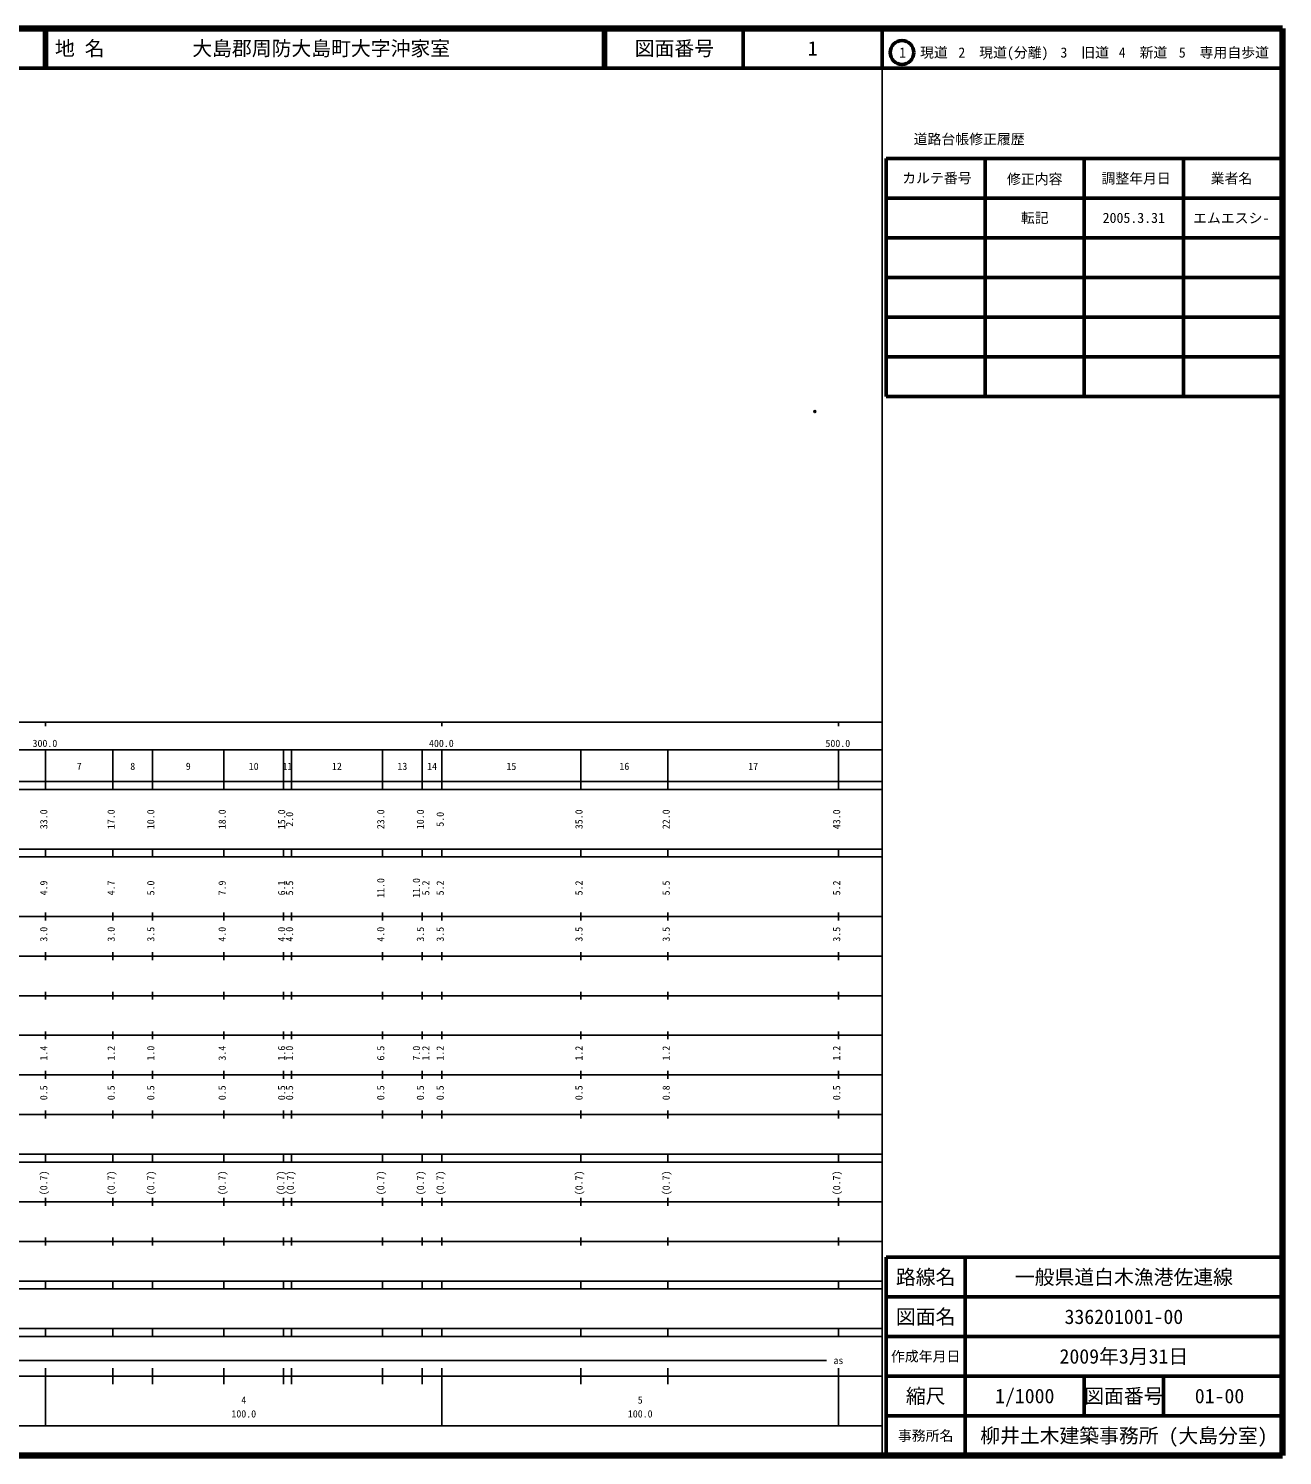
# Model space of a CAD drawing. Units: millimetres on the paper. Extents: x 40 to 680, y 20 to 380.
# Drawn here: x 363.7 to 680, y 20 to 380 of the extents above; entities that cross this region are included whole.
import ezdxf
from ezdxf.enums import TextEntityAlignment as Align

# ---------------------------------------------------------------- set-up
doc = ezdxf.new("R2010")
doc.units = ezdxf.units.MM
doc.header["$PDMODE"] = 32
doc.header["$PDSIZE"] = 0.5
doc.layers.add('M-OTRS', color=6, linetype='Continuous')
doc.layers.add('M-TTL-TXT', color=7, linetype='Continuous')
for name, color, linetype, lineweight in [('M-TTL', 2, 'Continuous', 140), ('M-TTL-BAND', 7, 'Continuous', 25), ('M-TTL-FRAM', 2, 'Continuous', 50), ('M-TTL-LINE', 7, 'Continuous', 50)]:
    doc.layers.add(name, color=color, linetype=linetype, lineweight=lineweight)
doc.styles.add('ＭＳ ゴシック', font='')
doc.styles.get('ＭＳ ゴシック').set_extended_font_data('MS Gothic')

msp = doc.modelspace()

# ---------------------------------------------------------------- linework, layer by layer
at = {"layer": 'M-OTRS'}
msp.add_point((562.04, 283.367), dxfattribs=at)
at = {"layer": 'M-TTL'}
for p, q in [((680, 380), (40, 380)), ((680, 20), (680, 380)), ((40, 20), (680, 20))]:
    msp.add_line(p, q, dxfattribs=at)
at = {"layer": 'M-TTL-BAND'}
for p, q in [((579, 20), (579, 370)), ((40, 205), (579, 205)), ((368, 205), (368, 204)), ((468, 205), (468, 204)), ((568, 205), (568, 204)), ((68, 198), (579, 198)), ((368, 188), (368, 198)), ((385, 188), (385, 198)), ((395, 188), (395, 198)), ((413, 188), (413, 198)), ((428, 188), (428, 198)), ((430, 188), (430, 198)), ((453, 188), (453, 198)), ((463, 188), (463, 198)), ((468, 188), (468, 198)), ((503, 188), (503, 198)), ((525, 188), (525, 198)), ((568, 188), (568, 198)), ((40, 190), (579, 190)), ((40, 188), (579, 188)), ((40, 173), (579, 173)), ((368, 171), (368, 173)), ((385, 171), (385, 173)), ((395, 171), (395, 173)), ((413, 171), (413, 173)), ((428, 171), (428, 173)), ((430, 171), (430, 173)), ((453, 171), (453, 173)), ((463, 171), (463, 173)), ((468, 171), (468, 173)), ((503, 171), (503, 173)), ((525, 171), (525, 173)), ((568, 171), (568, 173)), ((40, 171), (579, 171)), ((40, 156), (579, 156)), ((368, 155), (368, 157)), ((385, 155), (385, 157)), ((395, 155), (395, 157)), ((413, 155), (413, 157)), ((428, 155), (428, 157)), ((430, 155), (430, 157)), ((453, 155), (453, 157)), ((463, 155), (463, 157)), ((468, 155), (468, 157)), ((503, 155), (503, 157)), ((525, 155), (525, 157)), ((568, 155), (568, 157)), ((46, 146), (579, 146)), ((368, 145), (368, 147)), ((385, 145), (385, 147)), ((395, 145), (395, 147)), ((413, 145), (413, 147)), ((428, 145), (428, 147)), ((430, 145), (430, 147)), ((453, 145), (453, 147)), ((463, 145), (463, 147)), ((468, 145), (468, 147)), ((503, 145), (503, 147)), ((525, 145), (525, 147)), ((568, 145), (568, 147)), ((368, 135), (368, 137)), ((385, 135), (385, 137)), ((395, 135), (395, 137)), ((413, 135), (413, 137)), ((428, 135), (428, 137)), ((430, 135), (430, 137)), ((453, 135), (453, 137)), ((463, 135), (463, 137)), ((468, 135), (468, 137)), ((503, 135), (503, 137)), ((525, 135), (525, 137)), ((568, 135), (568, 137)), ((52, 136), (579, 136)), ((46, 126), (579, 126)), ((368, 125), (368, 127)), ((385, 125), (385, 127)), ((395, 125), (395, 127)), ((413, 125), (413, 127)), ((428, 125), (428, 127)), ((430, 125), (430, 127)), ((453, 125), (453, 127)), ((463, 125), (463, 127)), ((468, 125), (468, 127)), ((503, 125), (503, 127)), ((525, 125), (525, 127)), ((568, 125), (568, 127)), ((52, 116), (579, 116)), ((368, 115), (368, 117)), ((385, 115), (385, 117)), ((395, 115), (395, 117)), ((413, 115), (413, 117)), ((428, 115), (428, 117)), ((430, 115), (430, 117)), ((453, 115), (453, 117)), ((463, 115), (463, 117)), ((468, 115), (468, 117)), ((503, 115), (503, 117)), ((525, 115), (525, 117)), ((568, 115), (568, 117)), ((46, 106), (579, 106)), ((368, 105), (368, 107)), ((385, 105), (385, 107)), ((395, 105), (395, 107)), ((413, 105), (413, 107)), ((428, 105), (428, 107)), ((430, 105), (430, 107)), ((453, 105), (453, 107)), ((463, 105), (463, 107)), ((468, 105), (468, 107)), ((503, 105), (503, 107)), ((525, 105), (525, 107)), ((568, 105), (568, 107)), ((40, 96), (579, 96)), ((40, 94), (579, 94)), ((368, 94), (368, 96)), ((385, 94), (385, 96)), ((395, 94), (395, 96)), ((413, 94), (413, 96)), ((428, 94), (428, 96)), ((430, 94), (430, 96)), ((453, 94), (453, 96)), ((463, 94), (463, 96)), ((468, 94), (468, 96)), ((503, 94), (503, 96)), ((525, 94), (525, 96)), ((568, 94), (568, 96)), ((49, 84), (579, 84)), ((368, 83), (368, 85)), ((385, 83), (385, 85)), ((395, 83), (395, 85)), ((413, 83), (413, 85)), ((428, 83), (428, 85)), ((430, 83), (430, 85)), ((453, 83), (453, 85)), ((463, 83), (463, 85)), ((468, 83), (468, 85)), ((503, 83), (503, 85)), ((525, 83), (525, 85)), ((568, 83), (568, 85)), ((40, 74), (579, 74)), ((368, 73), (368, 75)), ((385, 73), (385, 75)), ((395, 73), (395, 75)), ((413, 73), (413, 75)), ((428, 73), (428, 75)), ((430, 73), (430, 75)), ((453, 73), (453, 75)), ((463, 73), (463, 75)), ((468, 73), (468, 75)), ((503, 73), (503, 75)), ((525, 73), (525, 75)), ((568, 73), (568, 75)), ((40, 64), (579, 64)), ((40, 62), (579, 62)), ((368, 62), (368, 64)), ((385, 62), (385, 64)), ((395, 62), (395, 64)), ((413, 62), (413, 64)), ((428, 62), (428, 64)), ((430, 62), (430, 64)), ((453, 62), (453, 64)), ((463, 62), (463, 64)), ((468, 62), (468, 64)), ((503, 62), (503, 64)), ((525, 62), (525, 64)), ((568, 62), (568, 64)), ((40, 52), (579, 52)), ((368, 50), (368, 52)), ((385, 50), (385, 52)), ((395, 50), (395, 52)), ((413, 50), (413, 52)), ((428, 50), (428, 52)), ((430, 50), (430, 52)), ((453, 50), (453, 52)), ((463, 50), (463, 52)), ((468, 50), (468, 52)), ((503, 50), (503, 52)), ((525, 50), (525, 52)), ((568, 50), (568, 52)), ((40, 50), (579, 50)), ((71, 44), (565, 44)), ((40, 40), (579, 40)), ((368, 27.5), (368, 42)), ((385, 38), (385, 42)), ((395, 38), (395, 42)), ((413, 38), (413, 42)), ((428, 38), (428, 42)), ((430, 38), (430, 42)), ((453, 38), (453, 42)), ((463, 38), (463, 42)), ((468, 27.5), (468, 42)), ((503, 38), (503, 42)), ((525, 38), (525, 42)), ((568, 27.5), (568, 42)), ((68, 27.5), (579, 27.5))]:
    msp.add_line(p, q, dxfattribs=at)
at = {"layer": 'M-TTL-FRAM'}
for p, q in [((580, 347.197), (580, 287.197)), ((580, 347.197), (680, 347.197)), ((580, 287.197), (680, 287.197)), ((680, 70), (580, 70)), ((580, 70), (580, 20))]:
    msp.add_line(p, q, dxfattribs=at)
at = {"layer": 'M-TTL-LINE'}
for p, q in [((367.75, 380), (367.75, 370)), ((368.25, 380), (368.25, 370)), ((508.747, 380), (508.747, 370)), ((509.247, 380), (509.247, 370)), ((543.997, 380), (543.997, 370)), ((579, 380), (579, 370)), ((40, 370), (680, 370)), ((605, 347.197), (605, 287.197)), ((630, 347.197), (630, 287.197)), ((655, 347.197), (655, 287.197)), ((580, 337.197), (680, 337.197)), ((580, 327.197), (680, 327.197)), ((580, 317.197), (680, 317.197)), ((580, 307.197), (680, 307.197)), ((580, 297.197), (680, 297.197)), ((600, 70), (600, 20)), ((680, 60), (580, 60)), ((680, 50), (580, 50)), ((680, 40), (580, 40)), ((630, 40), (630, 30)), ((650, 40), (650, 30)), ((680, 30), (580, 30))]:
    msp.add_line(p, q, dxfattribs=at)
msp.add_circle((584.031, 373.958), 3, dxfattribs=at)

# ---------------------------------------------------------------- texts
at = {"layer": 'M-TTL-BAND', "style": 'ＭＳ ゴシック'}
for s, p in [('300.0', (367.844, 198.195)), ('400.0', (467.844, 198.195)), ('500.0', (567.844, 198.195)), ('7', (376.5, 192.405)), ('8', (390, 192.405)), ('9', (404, 192.405)), ('10', (420.5, 192.405)), ('11', (429, 192.405)), ('12', (441.5, 192.405)), ('13', (458, 192.405)), ('14', (465.5, 192.405)), ('15', (485.5, 192.405)), ('16', (514, 192.405)), ('17', (546.5, 192.405)), ('as', (568, 42.5)), ('4', (418, 32.523)), ('5', (518, 32.523)), ('100.0', (418, 29.033)), ('100.0', (518, 29.033))]:
    msp.add_text(s, height=1.833, dxfattribs=at).set_placement(p, align=Align.BOTTOM_CENTER)
for s, p in [('33.0', (369, 180.5)), ('17.0', (386, 180.5)), ('10.0', (396, 180.5)), ('18.0', (414, 180.5)), ('15.0', (429, 180.5)), ('2.0', (431, 180.5)), ('23.0', (454, 180.5)), ('10.0', (464, 180.5)), ('5.0', (469, 180.5)), ('35.0', (504, 180.5)), ('22.0', (526, 180.5)), ('43.0', (569, 180.5)), ('4.9', (369, 163.174)), ('4.7', (386, 163.174)), ('5.0', (396, 163.174)), ('7.9', (414, 163.174)), ('6.1', (429, 163.174)), ('5.5', (431, 163.174)), ('11.0', (454, 163.174)), ('11.0', (463, 163.174)), ('5.2', (465.37, 163.174)), ('5.2', (469, 163.174)), ('5.2', (504, 163.174)), ('5.5', (526, 163.174)), ('5.2', (569, 163.174)), ('3.0', (369, 151.5)), ('3.0', (386, 151.5)), ('3.5', (396, 151.5)), ('4.0', (414, 151.5)), ('4.0', (429, 151.5)), ('4.0', (431, 151.5)), ('4.0', (454, 151.5)), ('3.5', (464, 151.5)), ('3.5', (469, 151.5)), ('3.5', (504, 151.5)), ('3.5', (526, 151.5)), ('3.5', (569, 151.5)), ('1.4', (369, 121.5)), ('1.2', (386, 121.5)), ('1.0', (396, 121.5)), ('3.4', (414, 121.5)), ('1.6', (429, 121.5)), ('1.0', (431, 121.5)), ('6.5', (454, 121.5)), ('7.0', (463, 121.5)), ('1.2', (465.37, 121.5)), ('1.2', (469, 121.5)), ('1.2', (504, 121.5)), ('1.2', (526, 121.5)), ('1.2', (569, 121.5)), ('0.5', (369, 111.5)), ('0.5', (386, 111.5)), ('0.5', (396, 111.5)), ('0.5', (414, 111.5)), ('0.5', (429, 111.5)), ('0.5', (431, 111.5)), ('0.5', (454, 111.5)), ('0.5', (464, 111.5)), ('0.5', (469, 111.5)), ('0.5', (504, 111.5)), ('0.8', (526, 111.5)), ('0.5', (569, 111.5)), ('(0.7)', (369, 88.764)), ('(0.7)', (386, 88.764)), ('(0.7)', (396, 88.764)), ('(0.7)', (414, 88.764)), ('(0.7)', (428.8, 88.764)), ('(0.7)', (431.2, 88.764)), ('(0.7)', (454, 88.764)), ('(0.7)', (464, 88.764)), ('(0.7)', (469, 88.764)), ('(0.7)', (504, 88.764)), ('(0.7)', (526, 88.764)), ('(0.7)', (569, 88.764))]:
    msp.add_text(s, height=1.833, rotation=90, dxfattribs=at).set_placement(p, align=Align.BOTTOM_CENTER)
at = {"layer": 'M-TTL-TXT', "style": 'ＭＳ ゴシック'}
for s, p in [('地 名', (370.38, 375)), ('大島郡周防大島町大字沖家室', (405.024, 375))]:
    msp.add_text(s, height=3.666, dxfattribs=at).set_placement(p, align=Align.MIDDLE_LEFT)
for s, height, p in [('図面番号', 3.666, (526.622, 375)), ('1', 3.666, (561.497, 375)), ('1\u3000現道', 2.566, (589.448, 373.958)), ('2\u3000現道(分離)', 2.566, (609.619, 373.958)), ('3\u3000旧道', 2.566, (630.121, 373.958)), ('4\u3000新道', 2.566, (644.824, 373.958)), ('5\u3000専用自歩道', 2.566, (665.228, 373.958)), ('道路台帳修正履歴', 2.566, (600.968, 352.113)), ('カルテ番号', 2.566, (592.839, 342.277)), ('修正内容', 2.566, (617.509, 342.023)), ('調整年月日', 2.566, (643.089, 342.197)), ('業者名', 2.566, (667.134, 342.197)), ('転記', 2.566, (617.5, 332.245)), ('2005.3.31', 2.566, (642.5, 332.245)), ('エムエスシ-', 2.566, (667.077, 332.189)), ('路線名', 3.666, (590, 65)), ('路線名', 3.666, (590, 65)), ('一般県道白木漁港佐連線', 3.666, (640, 65)), ('図面名', 3.666, (590, 55)), ('図面名', 3.666, (590, 55)), ('336201001-00', 3.666, (640, 55)), ('2009年3月31日', 3.666, (640, 45)), ('作成年月日', 2.566, (590, 45)), ('作成年月日', 2.566, (590, 45)), ('縮尺', 3.666, (590, 35)), ('縮尺', 3.666, (590, 35)), ('1/1000', 3.666, (615, 35)), ('図面番号', 3.666, (640, 35)), ('図面番号', 3.666, (640, 35)), ('01-00', 3.666, (664.125, 35)), ('事務所名', 2.566, (590, 25)), ('事務所名', 2.566, (590, 25)), ('柳井土木建築事務所 (大島分室)', 3.666, (640, 25))]:
    msp.add_text(s, height=height, dxfattribs=at).set_placement(p, align=Align.MIDDLE_CENTER)

doc.saveas('drawing.dxf')
